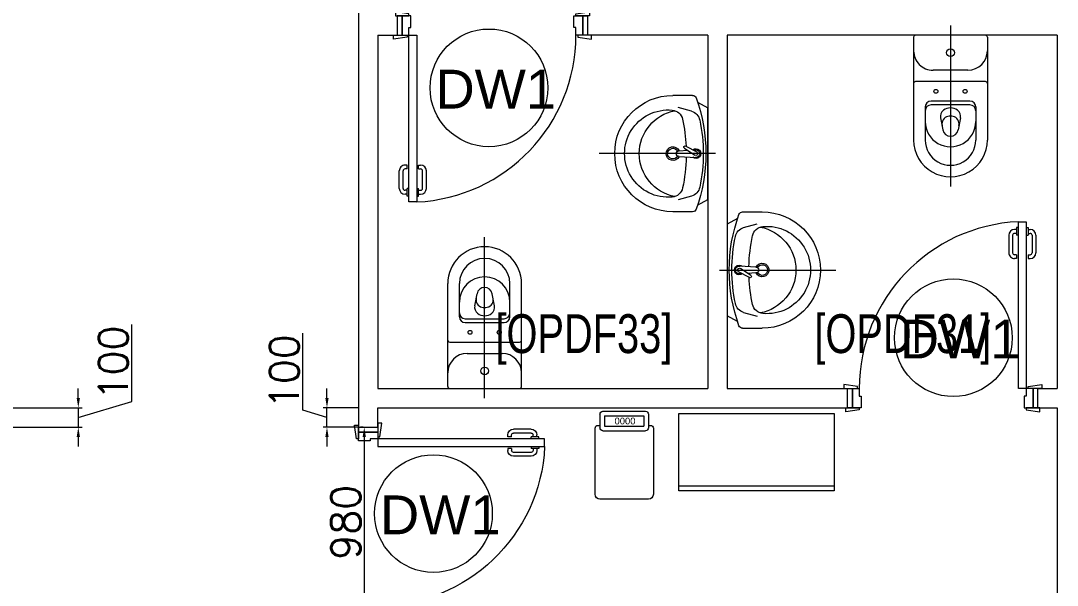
# Model space of a CAD drawing. Header units: millimetres. Extents: x -2143172 to 5255, y -610845 to 279739.
# Drawn here: x -1074197 to -1068857, y -591303 to -588393 of the extents above; entities that cross this region are included whole.
import ezdxf

# ---------------------------------------------------------------- set-up
doc = ezdxf.new("R2010")
doc.units = ezdxf.units.MM
doc.header["$LTSCALE"] = 30
doc.layers.get('0').update_dxf_attribs({"lineweight": 5})
doc.layers.get('Defpoints').update_dxf_attribs({"lineweight": 5})
for name, color, linetype, lineweight in [('72_EGR_BASE_TEXT', 7, 'Continuous', 5), ('dims.', 152, 'Continuous', 5), ('DTAG', 20, 'Continuous', 9), ('LOADING', 163, 'Continuous', 5), ('SANIT', 250, 'Continuous', 5), ('Walls', 32, 'Continuous', 5)]:
    doc.layers.add(name, color=color, linetype=linetype, lineweight=lineweight)
doc.layers.add('Wooden Joinery', color=7, linetype='Continuous', lineweight=5, true_color=0x521300)
doc.styles.add('SIMPLEX', font='SIMPLEX.shx', dxfattribs={"height": 150})
doc.styles.get("Standard").update_dxf_attribs({"font": ''})
doc.styles.add('TTLB-A0-JeddahDP$0$swis721', font='swiss.ttf')
doc.styles.add('X3G_ENTITY_9F38', font='swisscl.ttf', dxfattribs={"height": 0.2})
doc.styles.get('Standard').set_extended_font_data('@Arial Unicode MS')
doc.dimstyles.new('Buk', dxfattribs={"dimtxt": 150, "dimasz": 50, "dimexe": 20, "dimexo": 25, "dimgap": 20, "dimtad": 1, "dimdec": 0, "dimrnd": 5, "dimdsep": 46, "dimtxsty": 'SIMPLEX', "dimcen": 0, "dimdle": 20, "dimclrd": 256, "dimclre": 256, "dimclrt": 256, "dimadec": 0, "dimazin": 0, "dimtfac": 0.0075, "dimtdec": 0, "dimtmove": 1, "dimatfit": 2, "dimldrblk": 'ARCHTICK', "dimfxl": 1, "dimtolj": 1, "dimtzin": 0, "dimlwd": -1, "dimlwe": -1, "dimarcsym": 0})

# ---------------------------------------------------------------- blocks, each defined once
blk = doc.blocks.new('WC manta')
at = {"layer": 'SANIT'}
for p, q in [((-0.13, 0.18), (-0.13, -0.18)), ((-0.12, 0.19), (0.41, 0.19)), ((0.109, 0.18), (0.109, -0.18)), ((0.239, 0.13), (0.41, 0.13)), ((0.05, 0.09), (0.05, -0.09)), ((0.209, 0.1), (0.209, -0.1)), ((0.229, 0.1), (0.229, -0.1)), ((-0.18, 0), (0.65, 0)), ((0.2955, 0.051), (0.3581, 0.0393)), ((0.2955, -0.051), (0.3581, -0.0393)), ((0.239, -0.13), (0.41, -0.13)), ((-0.12, -0.19), (0.41, -0.19))]:
    blk.add_line(p, q, dxfattribs=at)
for centre, radius in [((0.159, 0.0752), 0.01), ((-0.04, 0), 0.02), ((0.159, -0.0753), 0.01)]:
    blk.add_circle(centre, radius, dxfattribs=at)
for centre, radius, start, end in [((-0.12, 0.18), 0.01, 90, 180), ((-0.05, 0.09), 0.1, 0, 90), ((0.119, 0.18), 0.01, 90, 180), ((0.41, 0), 0.19, 270, 90), ((0.239, 0.1), 0.03, 90, 180), ((0.259, 0.1), 0.03, 90, 180), ((0.3147, 0), 0.13, 270, 90), ((0.41, 0), 0.13, 270, 90), ((0.3029, 0), 0.0588, 141.525, 218.475), ((0.2882, 0.0117), 0.04, 79.4289, 141.525), ((0.3454, 0), 0.0588, 166.4176, 193.5824), ((0.3271, 0.0044), 0.04, 79.4289, 166.4176), ((0.3507, 0), 0.04, 280.5711, 79.4289), ((0.2882, -0.0117), 0.04, 218.475, 280.5711), ((0.3271, -0.0044), 0.04, 193.5824, 280.5711), ((-0.05, -0.09), 0.1, 270, 0), ((0.239, -0.1), 0.03, 180, 270), ((0.259, -0.1), 0.03, 180, 270), ((-0.12, -0.18), 0.01, 180, 270), ((0.119, -0.18), 0.01, 180, 270)]:
    blk.add_arc(centre, radius, start, end, dxfattribs=at)
blk = doc.blocks.new('lav-manta 60')
at = {"layer": 'SANIT'}
for p, q in [((-0.2658, -0.0529), (-0.2358, 0)), ((-0.2358, 0), (0.2358, 0)), ((0, 0.04), (0, -0.56)), ((0.2658, -0.0529), (0.2358, 0)), ((-0.3, -0.0789), (-0.3, -0.18)), ((-0.2185, -0.0841), (-0.2383, -0.1537)), ((-0.015, -0.1473), (-0.0199, -0.064)), ((0.0274, -0.121), (-0.0078, -0.0673)), ((0.0389, -0.1142), (0.0087, -0.0575)), ((0.015, -0.1473), (0.0174, -0.1057)), ((0.0191, -0.077), (0.0199, -0.064)), ((0.2185, -0.0841), (0.2383, -0.1537)), ((0.3, -0.0789), (0.3, -0.18))]:
    blk.add_line(p, q, dxfattribs=at)
for centre, radius, start, end in [((0, -0.8557), 0.8457, 70.1771, 109.8229), ((-0.1608, -0.1006), 0.06, 101.8086, 164.0794), ((0, -0.8696), 0.8457, 78.1914, 101.8086), ((0, -0.0617), 0.025, 320.7474, 220.368), ((0, -0.0617), 0.02, 353.2671, 186.682), ((0, -0.0617), 0.00966, 25.4127, 215.9577), ((0.1608, -0.1006), 0.06, 15.9206, 78.1914), ((-0.28, -0.0789), 0.02, 109.8229, 180), ((0.28, -0.0789), 0.02, 0, 70.1771), ((-0.1645, -0.189), 0.06, 102.0883, 174.8142), ((0, -0.9572), 0.8457, 91.1572, 102.0883), ((0, -0.18), 0.035, 115.3106, 64.6894), ((0, -0.18), 0.0275, 117.1496, 62.8504), ((0, -0.1473), 0.015, 180, 0), ((0, -0.9572), 0.8457, 88.5486, 88.844), ((0.0332, -0.1176), 0.00666, 210.6852, 30.6852), ((0, -0.9572), 0.8457, 77.9117, 87.4274), ((0.1645, -0.189), 0.06, 5.1858, 77.9117), ((0, -0.18), 0.3, 180, 0), ((0, -0.2039), 0.2252, 174.8142, 5.1858), ((0, -0.1282), 0.2252, 190.6097, 349.3903)]:
    blk.add_arc(centre, radius, start, end, dxfattribs=at)
blk = doc.blocks.new('*D362')
at = {"layer": 'Defpoints', "color": 0, "transparency": 16777216}
for p in [(-1072407, -590488.1, 0.1), (-1072427.2, -591468.1), (-1072407, -591468.1, 0.1)]:
    blk.add_point(p, dxfattribs=at)
at = {"layer": 'dims.', "linetype": 'Continuous', "transparency": 16777216}
for p, q in [((-1072432, -590488.1), (-1072447.2, -590488.1)), ((-1072432, -591468.1), (-1072447.2, -591468.1))]:
    blk.add_line(p, q, dxfattribs=at)
at = {"layer": 'dims.', "transparency": 16777216}
blk.add_line((-1072427.2, -590538.1), (-1072427.2, -591418.1), dxfattribs=at)
for points in [[(-1072435.6, -590538.1), (-1072418.9, -590538.1), (-1072427.2, -590488.1)], [(-1072435.6, -591418.1), (-1072418.9, -591418.1), (-1072427.2, -591468.1)]]:
    blk.add_solid(points, dxfattribs=at)
at = {"layer": 'dims.', "transparency": 16777216, "insert": (-1072522.2, -590978.1), "char_height": 150, "attachment_point": 5, "rotation": 90, "style": 'SIMPLEX'}
blk.add_mtext('\\A1;980', dxfattribs=at)
blk = doc.blocks.new('_ArchTick')
at = {"color": 0, "linetype": 'ByBlock', "const_width": 0.15}
blk.add_lwpolyline([(-0.5, -0.5), (0.5, 0.5)], dxfattribs=at)
blk = doc.blocks.new('*D363')
at = {"layer": 'Defpoints', "color": 0, "transparency": 16777216}
for p in [(-1072619.3, -590388.1), (-1072432, -590388.1), (-1072432, -590488.1)]:
    blk.add_point(p, dxfattribs=at)
at = {"layer": 'dims.', "transparency": 16777216}
for p, q in [((-1072744.3, -590400.6), (-1072744.3, -590003.5)), ((-1072619.3, -590338.1), (-1072619.3, -590288.1)), ((-1072619.3, -590488.1), (-1072619.3, -590388.1)), ((-1072619.3, -590488.1), (-1072619.3, -590388.1)), ((-1072619.3, -590438.1), (-1072744.3, -590400.6)), ((-1072619.3, -590538.1), (-1072619.3, -590588.1))]:
    blk.add_line(p, q, dxfattribs=at)
at = {"layer": 'dims.', "linetype": 'Continuous', "transparency": 16777216}
for p, q in [((-1072457, -590388.1), (-1072639.3, -590388.1)), ((-1072457, -590488.1), (-1072639.3, -590488.1))]:
    blk.add_line(p, q, dxfattribs=at)
at = {"layer": 'dims.', "transparency": 16777216}
for points in [[(-1072627.6, -590338.1), (-1072610.9, -590338.1), (-1072619.3, -590388.1)], [(-1072627.6, -590538.1), (-1072610.9, -590538.1), (-1072619.3, -590488.1)]]:
    blk.add_solid(points, dxfattribs=at)
at = {"layer": 'dims.', "transparency": 16777216, "insert": (-1072839.3, -590202.1), "char_height": 150, "attachment_point": 5, "rotation": 90, "style": 'SIMPLEX'}
blk.add_mtext('\\A1;100', dxfattribs=at)
blk = doc.blocks.new('*D711')
at = {"layer": 'Defpoints', "color": 0, "transparency": 16777216}
for p in [(-1074357, -590388.1, 0.1), (-1074357, -590488.1, 0.1), (-1073900.4, -590488.1)]:
    blk.add_point(p, dxfattribs=at)
at = {"layer": 'dims.', "transparency": 16777216}
for p, q in [((-1073625.4, -590355.6), (-1073625.4, -589958.5)), ((-1073900.4, -590338.1), (-1073900.4, -590288.1)), ((-1073900.4, -590438.1), (-1073625.4, -590355.6)), ((-1073900.4, -590388.1), (-1073900.4, -590488.1)), ((-1073900.4, -590388.1), (-1073900.4, -590488.1)), ((-1073900.4, -590538.1), (-1073900.4, -590588.1))]:
    blk.add_line(p, q, dxfattribs=at)
at = {"layer": 'dims.', "linetype": 'Continuous', "transparency": 16777216}
for p, q in [((-1074332, -590388.1), (-1073880.4, -590388.1)), ((-1074332, -590488.1), (-1073880.4, -590488.1))]:
    blk.add_line(p, q, dxfattribs=at)
at = {"layer": 'dims.', "transparency": 16777216}
for points in [[(-1073908.8, -590338.1), (-1073892.1, -590338.1), (-1073900.4, -590388.1)], [(-1073908.8, -590538.1), (-1073892.1, -590538.1), (-1073900.4, -590488.1)]]:
    blk.add_solid(points, dxfattribs=at)
at = {"layer": 'dims.', "transparency": 16777216, "insert": (-1073720.4, -590157.1), "char_height": 150, "attachment_point": 5, "rotation": 90, "style": 'SIMPLEX'}
blk.add_mtext('\\A1;100', dxfattribs=at)
blk = doc.blocks.new('A$C72370EFE')
at = {"layer": 'Wooden Joinery'}
for p, q in [((-0.01, -0.04), (-0.02, -0.04)), ((-0.01, -0.03), (-0.01, -0.07)), ((0, -0.03), (-0.01, -0.03)), ((0.04, -0.03), (0.05, -0.03)), ((0.05, -0.03), (0.05, -0.07)), ((0.05, -0.04), (0.06, -0.04)), ((-0.05, -0.07), (-0.05, -0.16)), ((-0.03, -0.07), (-0.03, -0.16)), ((-0.01, -0.06), (-0.02, -0.06)), ((0, -0.07), (-0.01, -0.07)), ((0.04, -0.07), (0.05, -0.07)), ((0.05, -0.06), (0.06, -0.06)), ((0.07, -0.07), (0.07, -0.16)), ((0.09, -0.07), (0.09, -0.16)), ((-0.01, -0.17), (-0.02, -0.17)), ((-0.01, -0.19), (-0.02, -0.19)), ((-0.01, -0.17), (-0.01, -0.19)), ((0.05, -0.17), (0.06, -0.17)), ((0.05, -0.17), (0.05, -0.19)), ((0.05, -0.19), (0.06, -0.19))]:
    blk.add_line(p, q, dxfattribs=at)
for centre, radius, start, end in [((-0.02, -0.07), 0.03, 90, 180), ((0.06, -0.07), 0.03, 0, 90), ((-0.02, -0.07), 0.01, 90, 180), ((0.06, -0.07), 0.01, 0, 90), ((-0.02, -0.16), 0.03, 180, 270), ((-0.02, -0.16), 0.01, 180, 270), ((0.06, -0.16), 0.01, 270, 0), ((0.06, -0.16), 0.03, 270, 0)]:
    blk.add_arc(centre, radius, start, end, dxfattribs=at)
blk = doc.blocks.new('A$C5DAD61B4')
at = {"layer": 'Wooden Joinery'}
for points in [[(80, 959.1), (80, 969.1), (10, 979.1), (10, 959.1)], [(940, 959.1), (940, 969.1), (1010, 979.1), (1010, 959.1)], [(70, 859.1), (70, 849.1), (0, 839.1), (0, 859.1)], [(120, 859.1), (120, 0), (80, 0), (80, 859.1)], [(950, 859.1), (950, 849.1), (1020, 839.1), (1020, 859.1)]]:
    blk.add_lwpolyline(points, close=True, dxfattribs=at)
for points in [[(45, 859.1), (45, 959.1), (20, 959.1), (20, 859.1), (45, 859.1)], [(45, 859.1), (80, 859.1), (80, 899.1), (90, 899.1), (90, 959.1), (45, 959.1), (45, 859.1)], [(975, 859.1), (940, 859.1), (940, 899.1), (930, 899.1), (930, 959.1), (975, 959.1), (975, 859.1)], [(975, 859.1), (975, 959.1), (1000, 959.1), (1000, 859.1), (975, 859.1)]]:
    blk.add_lwpolyline(points, dxfattribs=at)
blk.add_arc((80, 859.1), 860, 272.666, 0, dxfattribs=at)
at = {"layer": 'Wooden Joinery', "xscale": 999.9999999998854, "yscale": 999.9999999998854, "zscale": 999.9999999998854, "rotation": 180}
blk.add_blockref('A$C72370EFE', (120, 0), dxfattribs=at)
blk = doc.blocks.new('A$C164D1FF0')
at = {"layer": 'DTAG'}
blk.add_circle((0, 0), 303.3, dxfattribs=at)
at = {"layer": 'DTAG', "insert": (-275.2, 93.3), "char_height": 200, "width": 6547.939, "attachment_point": 1, "style": 'TTLB-A0-JeddahDP$0$swis721'}
blk.add_mtext('DW1', dxfattribs=at)
blk = doc.blocks.new('HF13461A-P')
at = {"layer": 'LOADING'}
for p, q in [((0.0229, 0.4353), (0.0229, 0.3653)), ((0.2579, 0.4503), (0.0379, 0.4503)), ((0.2729, 0.4353), (0.2729, 0.3653)), ((0.0229, 0.3778), (0.0129, 0.3778)), ((0.2493, 0.4266), (0.0466, 0.4266)), ((0.0466, 0.4266), (0.0466, 0.3739)), ((0.2493, 0.3739), (0.0466, 0.3739)), ((0.2493, 0.4266), (0.2493, 0.3739)), ((0.2829, 0.3778), (0.2729, 0.3778)), ((-0.0021, 0.3628), (-0.0021, 0.0228)), ((0.2579, 0.3503), (0.0379, 0.3503)), ((0.2979, 0.0228), (0.2979, 0.3628)), ((0.0229, -0.0022), (0.2729, -0.0022))]:
    blk.add_line(p, q, dxfattribs=at)
for centre, radius, start, end in [((0.0379, 0.4353), 0.015, 90, 180), ((0.2579, 0.4353), 0.015, 0, 90), ((0.0129, 0.3628), 0.015, 90, 180), ((0.2829, 0.3628), 0.015, 0, 90), ((0.0379, 0.3653), 0.015, 180, 270), ((0.2579, 0.3653), 0.015, 270, 0), ((0.0229, 0.0228), 0.025, 180, 270), ((0.2729, 0.0228), 0.025, 270, 0)]:
    blk.add_arc(centre, radius, start, end, dxfattribs=at)
blk.add_text('0000', height=0.03477, dxfattribs=at).set_placement((0.0901, 0.3829))
blk = doc.blocks.new('GF21027-P')
at = {"color": 0}
for p, q in [((0.4, 0.4), (-0.4, 0.4)), ((-0.4, 0.4), (-0.4, 0)), ((0.4, 0), (0.4, 0.4)), ((-0.4, 0.025), (0.4, 0.025)), ((-0.4, 0), (0.4, 0))]:
    blk.add_line(p, q, dxfattribs=at)

msp = doc.modelspace()

# ---------------------------------------------------------------- linework, layer by layer
at = {"layer": 'Walls'}
for p, q in [((-1072457, -587415, 0.2), (-1072457, -590528.1, 0.2)), ((-1072357, -588468.1, 0.2), (-1072357, -590288.1, 0.2)), ((-1072357, -588468.1, 0.2), (-1072257, -588468.1, 0.2)), ((-1070657, -588468.1, 0.2), (-1071277, -588468.1, 0.2)), ((-1070657, -588468.1, 0.2), (-1070657, -590288.1, 0.2)), ((-1068857, -588468.1, 0.2), (-1070557, -588468.1, 0.2)), ((-1070557, -588468.1, 0.2), (-1070557, -590288.1, 0.2)), ((-1068857, -588468.1, 0.2), (-1068857, -590288.1, 0.2)), ((-1072357, -590288.1, 0.2), (-1070657, -590288.1, 0.2)), ((-1070557, -590288.1, 0.2), (-1069937, -590288.1, 0.2)), ((-1068957, -590288.1, 0.2), (-1068857, -590288.1, 0.2)), ((-1072357, -590488.1, 0.2), (-1072357, -590388.1, 0.2)), ((-1072357, -590388.1, 0.2), (-1069937, -590388.1, 0.2)), ((-1068957, -590388.1, 0.2), (-1068857, -590388.1, 0.2)), ((-1068857, -590388.1, 0.2), (-1068857, -594388.1, 0.2)), ((-1072457, -590488.1, 0.2), (-1072357, -590488.1, 0.2))]:
    msp.add_line(p, q, dxfattribs=at)

# ---------------------------------------------------------------- block references
at = {"layer": 'DTAG'}
for p in [(-1071784.8, -588739.2, -0.1), (-1069392.2, -590027.3, -0.1), (-1072070.8, -590933.3, -0.1)]:
    msp.add_blockref('A$C164D1FF0', p, dxfattribs=at)
at = {"layer": 'LOADING', "lineweight": 0, "xscale": -1000, "yscale": 1000, "zscale": 1000}
msp.add_blockref('HF13461A-P', (-1070939.9, -590856.7, 0), dxfattribs=at)
at = {"layer": 'LOADING', "color": 1, "xscale": -1000, "yscale": 1000, "zscale": 1000, "rotation": 359.9999999790884}
msp.add_blockref('GF21027-P', (-1070405.9, -590817, 0.1), dxfattribs=at)
at = {"layer": 'SANIT'}
for name, p, xscale, yscale, zscale, rotation in [('WC manta', (-1069407, -588598.1, 0.2), 999.9999999999995, 999.9999999999995, 999.9999999999995, 270), ('lav-manta 60', (-1070657, -589078.1, 0.2), -1000.000000000223, 1000.000000000223, 1000.000000000223, 270), ('lav-manta 60', (-1070557, -589678.1, 0.2), -1000.000000000223, 1000.000000000223, 1000.000000000223, 90), ('WC manta', (-1071807, -590158.1, 0.2), 999.9999999999995, 999.9999999999995, 999.9999999999995, 90.00000000000001)]:
    msp.add_blockref(name, p, dxfattribs=dict(at, xscale=xscale, yscale=yscale, zscale=zscale, rotation=rotation))
at = {"layer": 'Wooden Joinery'}
msp.add_blockref('A$C5DAD61B4', (-1072277, -589327.2, 0.2), dxfattribs=at)
at = {"layer": 'Wooden Joinery', "rotation": 180}
msp.add_blockref('A$C5DAD61B4', (-1068937, -589429.1, 0.2), dxfattribs=at)
at = {"layer": 'Wooden Joinery', "xscale": -1, "rotation": 90}
msp.add_blockref('A$C5DAD61B4', (-1071497.9, -590468.1, 0.2), dxfattribs=at)

# ---------------------------------------------------------------- texts
at = {"layer": '72_EGR_BASE_TEXT', "char_height": 200, "attachment_point": 2, "style": 'X3G_ENTITY_9F38'}
for s, insert in [('[OPDF33]', (-1071295.8, -589906, 0.2)), ('[OPDF31]', (-1069652.6, -589906, 0.2))]:
    msp.add_mtext(s, dxfattribs=dict(at, insert=insert))

# ---------------------------------------------------------------- dimensions: what is measured, and where the dimension line sits
at = {"layer": 'dims.'}
for base, p1, p2, picture, middle in [((-1073900.4, -590488.1, 0.1), (-1074357, -590388.1, 0.2), (-1074357, -590488.1, 0.2), '*D711', (-1073720.4, -590335.6, 0.1)), ((-1072619.3, -590388.1, 0.1), (-1072432, -590488.1, 0.1), (-1072432, -590388.1, 0.1), '*D363', (-1072839.3, -590380.6, 0.1)), ((-1072427.2, -591468.1, 0.1), (-1072407, -590488.1, 0.2), (-1072407, -591468.1, 0.2), '*D362', (-1072522.2, -590978.1, 0.1))]:
    dim = msp.add_linear_dim(base=base, p1=p1, p2=p2, angle=90, dimstyle='Buk', dxfattribs=at)
    dim.commit()
    dim.dimension.update_dxf_attribs({"geometry": picture, "text_midpoint": middle})

doc.saveas('drawing.dxf')
